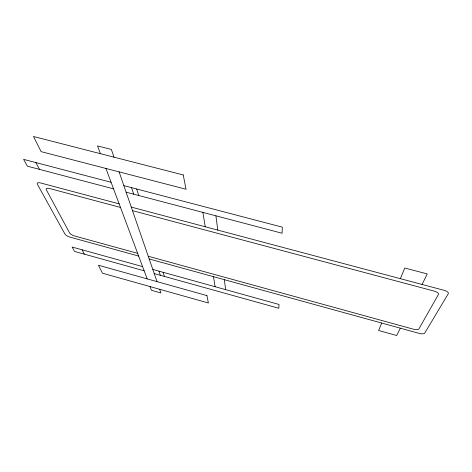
<?xml version="1.0" encoding="UTF-8"?>
<svg xmlns="http://www.w3.org/2000/svg" width="472" height="472" viewBox="0 0 472 472"><rect width="100%" height="100%" fill="white"/><g stroke="black" fill="none" stroke-linecap="round" stroke-linejoin="round"><path stroke-width="0.71" d="M381.718 323.054L378.603 330.494L396.704 335.509L400.344 328.188M400.339 278.675L404.805 268.019L427.272 273.943L422.056 284.451M111.091 182.286L23.6 159.359L27.376 166.185L113.551 188.871M123.853 185.632L282.344 227.168L282.085 233.245L126.112 192.181M119.15 203.863L40.657 182.977A5.251 1.864 24.4 0 0 37.359 184.216L64.983 234.147A4.561 1.463 22.7 0 0 70.127 237.174L138.638 256.06M131.263 207.084L443.957 290.274A5.688 2.189 12.2 0 1 448.276 293.726L424.694 333.173A4.932 1.67 13.4 0 1 419.101 333.356L149.187 258.963M120.484 207.438L49.643 188.546A5.198 1.847 24.1 0 0 46.303 189.738L69.602 232.967A4.596 1.493 22.6 0 0 74.771 236.029L137.618 253.316M132.49 210.642L434.087 291.077A5.611 2.148 12.5 0 1 438.411 294.481L418.882 328.943A4.956 1.693 13.6 0 1 413.283 329.161L148.249 256.243M142.573 266.591L72.116 247.033L74.541 251.423L144.143 270.792M152.804 269.429L279.011 304.458L278.846 308.281L154.25 273.601M35.907 162.58L39.501 169.377M82.057 249.794L84.364 254.154M100.406 153.671L97.503 145.895L111.345 149.429L114.017 157.17M105.929 168.457L147.164 278.881M150.037 286.575L151.423 290.292L160.94 292.97L159.666 289.283M119.097 171.873L157.023 281.637M131.54 187.644L133.682 194.175M158.97 271.14L160.332 275.294M136.679 188.995L138.744 195.508M163.082 272.285L164.398 276.427M202.877 212.394L205.243 226.767M213.456 276.68L215.114 286.722M215.905 215.822L217.787 230.106M224.336 279.678L225.651 289.649M183.23 174.941L33.477 136.491L41.117 151.636L186.039 189.248L183.23 174.941M206.937 295.602L98.436 265.246L102.448 273.194L208.382 302.983L206.937 295.602"/></g></svg>
